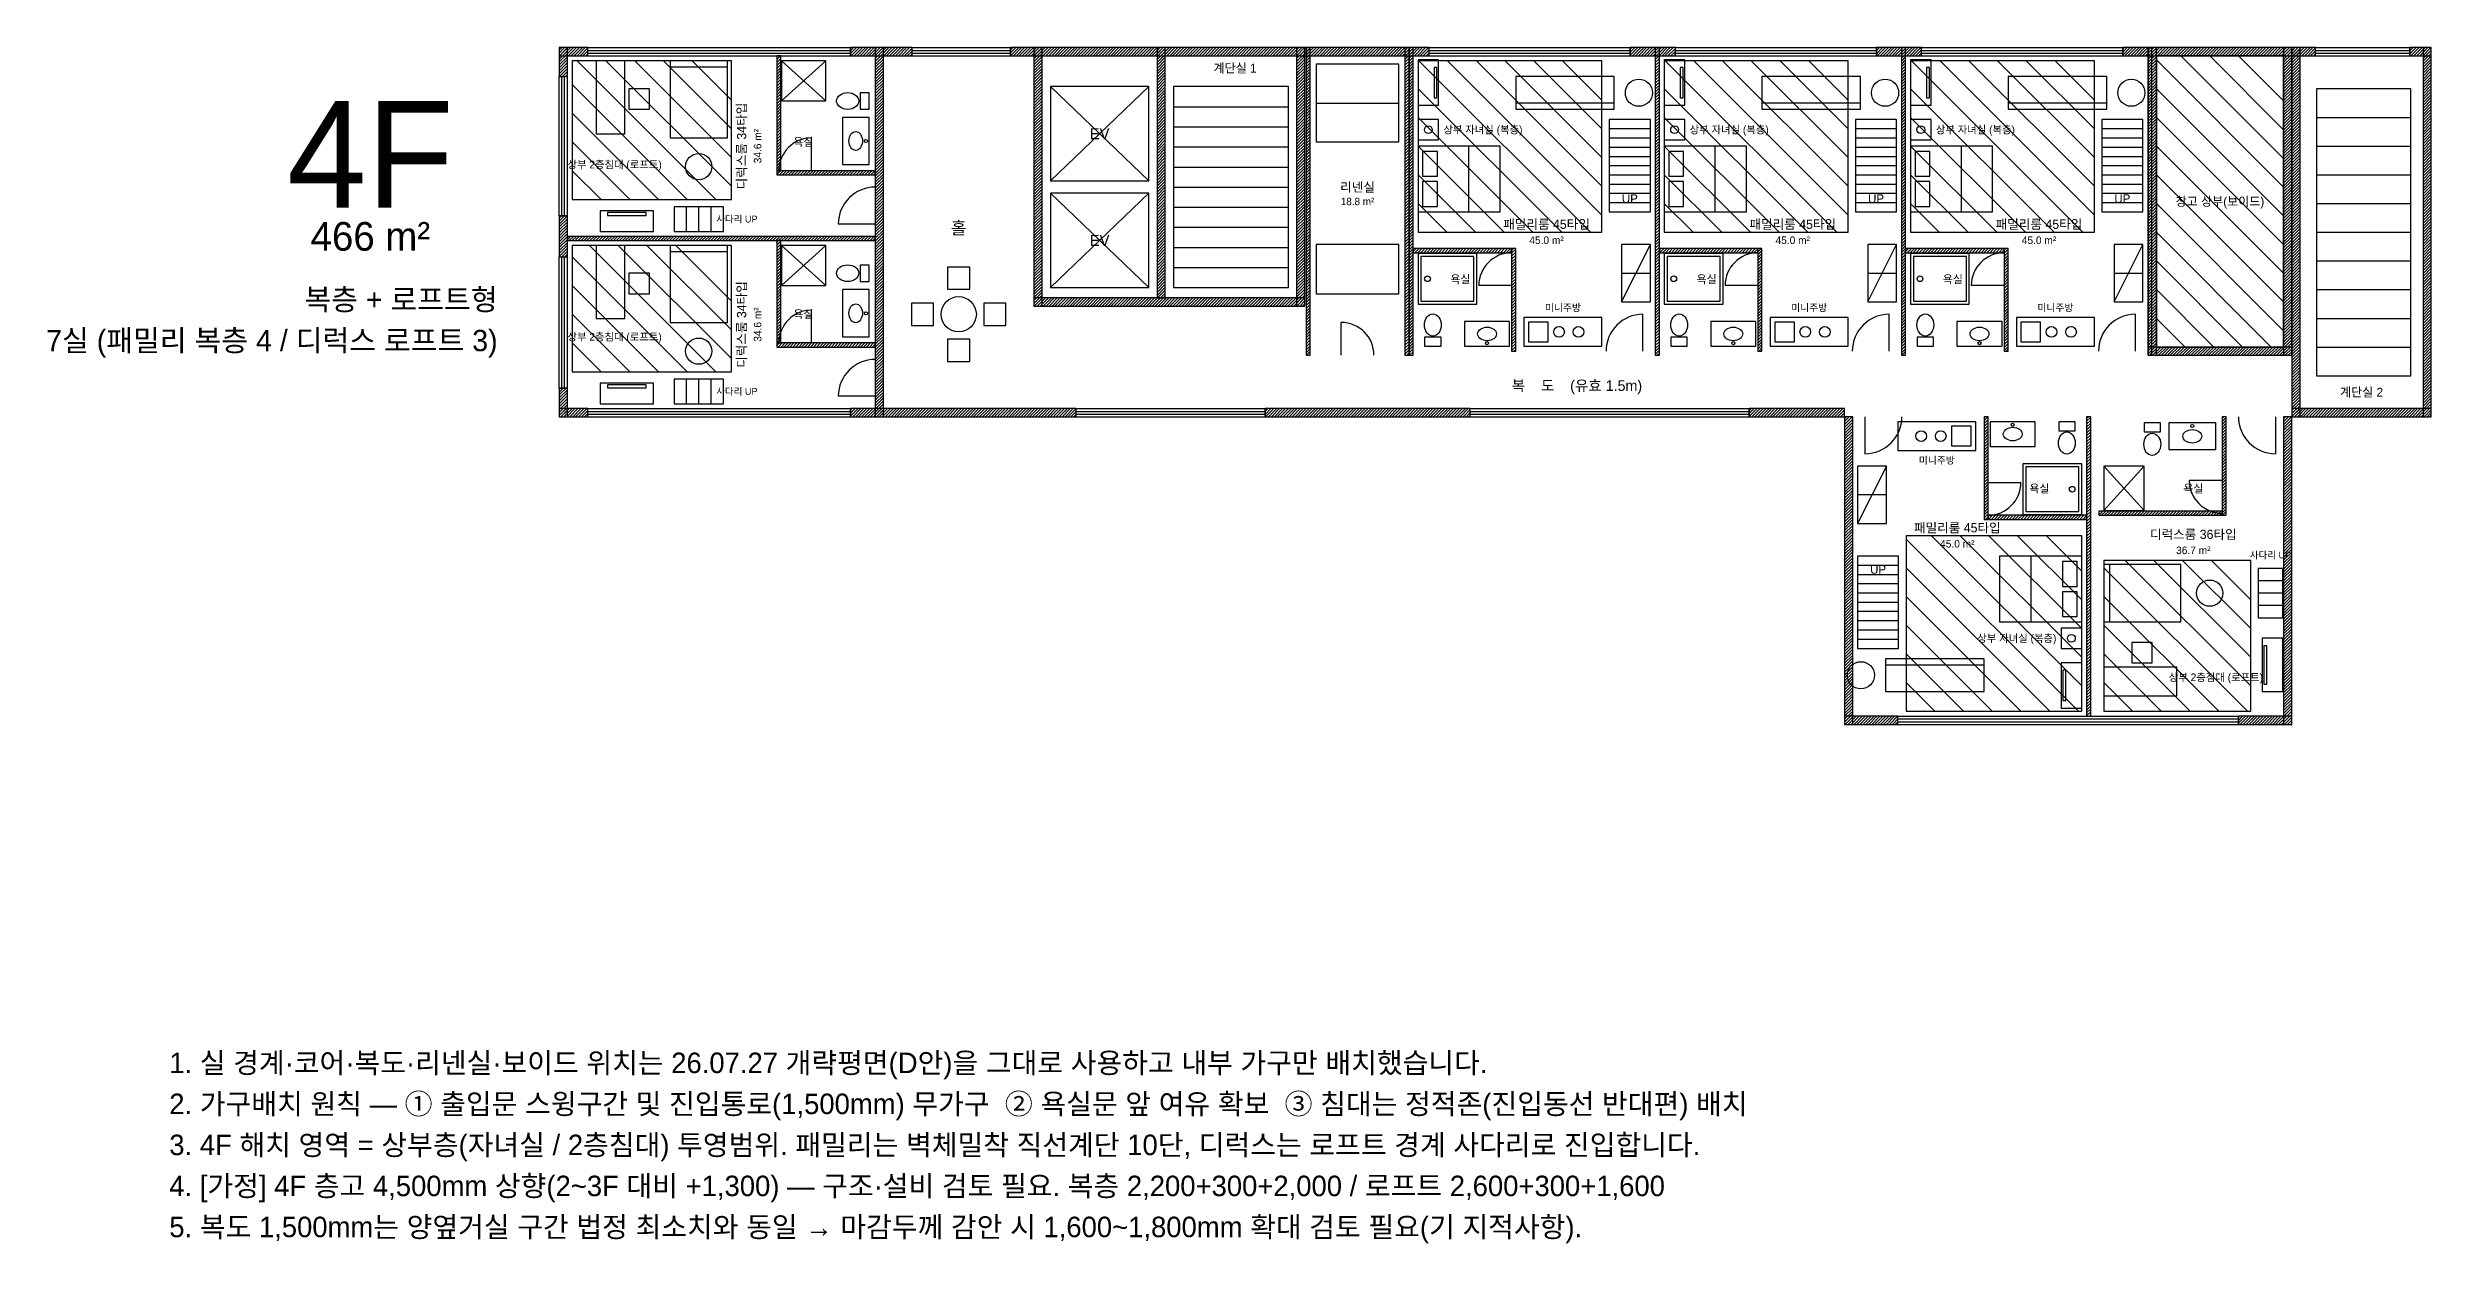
# Model space of a CAD drawing. Header units: millimetres. Extents: x -12464 to 45620, y -64650 to 22809.
# Drawn here: x -12464 to 45620, y -64650 to -35500 of the extents above; entities that cross this region are included whole.
import ezdxf
from ezdxf.enums import TextEntityAlignment as Align

# ---------------------------------------------------------------- set-up
doc = ezdxf.new("R2010")
doc.units = ezdxf.units.MM
for name, color, linetype in [('0CONC', 7, 'Continuous'), ('0OTB', 9, 'Continuous'), ('0TEXT', 7, 'Continuous'), ('0WIN', 4, 'Continuous'), ('DOOR', 2, 'Continuous'), ('FUR', 3, 'Continuous'), ('STAIR', 2, 'Continuous'), ('TOIL', 5, 'Continuous'), ('해치벽체', 8, 'Continuous')]:
    doc.layers.add(name, color=color, linetype=linetype)
doc.styles.add('KOR', font='Pretendard-Regular.ttf')

msp = doc.modelspace()

# ---------------------------------------------------------------- hatches: boundary and pattern name
at = {"layer": '해치벽체'}
h = msp.add_hatch(dxfattribs=at)
h.set_pattern_fill('ANSI31', color=8, scale=16)
h.paths.add_polyline_path([(0, -35700), (700, -35700), (700, -35500), (0, -35500)])
h = msp.add_hatch(dxfattribs=at)
h.set_pattern_fill('ANSI31', color=8, scale=16)
h.paths.add_polyline_path([(0, -36200), (200, -36200), (200, -35500), (0, -35500)])
h = msp.add_hatch(dxfattribs=at)
h.set_pattern_fill('ANSI31', color=8, scale=16)
h.paths.add_polyline_path([(5301, -38500), (5401, -38500), (5401, -35700), (5301, -35700)])
h = msp.add_hatch(dxfattribs=at)
h.set_pattern_fill('ANSI31', color=8, scale=16)
h.paths.add_polyline_path([(7100, -35700), (8600, -35700), (8600, -35500), (7100, -35500)])
h = msp.add_hatch(dxfattribs=at)
h.set_pattern_fill('ANSI31', color=8, scale=16)
h.paths.add_polyline_path([(7701, -44500), (7901, -44500), (7901, -35500), (7701, -35500)])
h = msp.add_hatch(dxfattribs=at)
h.set_pattern_fill('ANSI31', color=8, scale=16)
h.paths.add_polyline_path([(11000, -35700), (21200, -35700), (21200, -35500), (11000, -35500)])
h = msp.add_hatch(dxfattribs=at)
h.set_pattern_fill('ANSI31', color=8, scale=16)
h.paths.add_polyline_path([(11570, -41800), (11770, -41800), (11770, -35500), (11570, -35500)])
h = msp.add_hatch(dxfattribs=at)
h.set_pattern_fill('ANSI31', color=8, scale=16)
h.paths.add_polyline_path([(14570, -41600), (14770, -41600), (14770, -35500), (14570, -35500)])
h = msp.add_hatch(dxfattribs=at)
h.set_pattern_fill('ANSI31', color=8, scale=16)
h.paths.add_polyline_path([(17970, -41800), (18170, -41800), (18170, -35500), (17970, -35500)])
h = msp.add_hatch(dxfattribs=at)
h.set_pattern_fill('ANSI31', color=8, scale=16)
h.paths.add_polyline_path([(18200, -43000), (18300, -43000), (18300, -35500), (18200, -35500)])
h = msp.add_hatch(dxfattribs=at)
h.set_pattern_fill('ANSI31', color=8, scale=16)
h.paths.add_polyline_path([(20610, -43000), (20710, -43000), (20710, -35500), (20610, -35500)])
h = msp.add_hatch(dxfattribs=at)
h.set_pattern_fill('ANSI31', color=8, scale=16)
h.paths.add_polyline_path([(20710, -43000), (20810, -43000), (20810, -35500), (20710, -35500)])
h = msp.add_hatch(dxfattribs=at)
h.set_pattern_fill('ANSI31', color=8, scale=16)
h.paths.add_polyline_path([(26100, -35700), (27200, -35700), (27200, -35500), (26100, -35500)])
h = msp.add_hatch(dxfattribs=at)
h.set_pattern_fill('ANSI31', color=8, scale=16)
h.paths.add_polyline_path([(26710, -43000), (26810, -43000), (26810, -35500), (26710, -35500)])
h = msp.add_hatch(dxfattribs=at)
h.set_pattern_fill('ANSI31', color=8, scale=16)
h.paths.add_polyline_path([(32100, -35700), (33200, -35700), (33200, -35500), (32100, -35500)])
h = msp.add_hatch(dxfattribs=at)
h.set_pattern_fill('ANSI31', color=8, scale=16)
h.paths.add_polyline_path([(32710, -43000), (32810, -43000), (32810, -35500), (32710, -35500)])
h = msp.add_hatch(dxfattribs=at)
h.set_pattern_fill('ANSI31', color=8, scale=16)
h.paths.add_polyline_path([(38100, -35700), (42800, -35700), (42800, -35500), (38100, -35500)])
h = msp.add_hatch(dxfattribs=at)
h.set_pattern_fill('ANSI31', color=8, scale=16)
h.paths.add_polyline_path([(38710, -43000), (38810, -43000), (38810, -35500), (38710, -35500)])
h = msp.add_hatch(dxfattribs=at)
h.set_pattern_fill('ANSI31', color=8, scale=16)
h.paths.add_polyline_path([(38720, -43000), (38920, -43000), (38920, -35500), (38720, -35500)])
h = msp.add_hatch(dxfattribs=at)
h.set_pattern_fill('ANSI31', color=8, scale=16)
h.paths.add_polyline_path([(42020, -43000), (42220, -43000), (42220, -35500), (42020, -35500)])
h = msp.add_hatch(dxfattribs=at)
h.set_pattern_fill('ANSI31', color=8, scale=16)
h.paths.add_polyline_path([(42220, -44500), (42420, -44500), (42420, -35500), (42220, -35500)])
h = msp.add_hatch(dxfattribs=at)
h.set_pattern_fill('ANSI31', color=8, scale=16)
h.paths.add_polyline_path([(45100, -35700), (45620, -35700), (45620, -35500), (45100, -35500)])
h = msp.add_hatch(dxfattribs=at)
h.set_pattern_fill('ANSI31', color=8, scale=16)
h.paths.add_polyline_path([(45420, -44500), (45620, -44500), (45620, -35500), (45420, -35500)])
h = msp.add_hatch(dxfattribs=at)
h.set_pattern_fill('ANSI31', color=8, scale=16)
h.paths.add_polyline_path([(5301, -38600), (7701, -38600), (7701, -38500), (5301, -38500)])
h = msp.add_hatch(dxfattribs=at)
h.set_pattern_fill('ANSI31', color=8, scale=16)
h.paths.add_polyline_path([(0, -40600), (200, -40600), (200, -39600), (0, -39600)])
h = msp.add_hatch(dxfattribs=at)
h.set_pattern_fill('ANSI31', color=8, scale=16)
h.paths.add_polyline_path([(200, -40200), (7701, -40200), (7701, -40100), (200, -40100)])
h = msp.add_hatch(dxfattribs=at)
h.set_pattern_fill('ANSI31', color=8, scale=16)
h.paths.add_polyline_path([(5301, -42700), (5401, -42700), (5401, -40200), (5301, -40200)])
h = msp.add_hatch(dxfattribs=at)
h.set_pattern_fill('ANSI31', color=8, scale=16)
h.paths.add_polyline_path([(20810, -40500), (23210, -40500), (23210, -40400), (20810, -40400)])
h = msp.add_hatch(dxfattribs=at)
h.set_pattern_fill('ANSI31', color=8, scale=16)
h.paths.add_polyline_path([(23210, -42900), (23310, -42900), (23310, -40400), (23210, -40400)])
h = msp.add_hatch(dxfattribs=at)
h.set_pattern_fill('ANSI31', color=8, scale=16)
h.paths.add_polyline_path([(26810, -40500), (29210, -40500), (29210, -40400), (26810, -40400)])
h = msp.add_hatch(dxfattribs=at)
h.set_pattern_fill('ANSI31', color=8, scale=16)
h.paths.add_polyline_path([(29210, -42900), (29310, -42900), (29310, -40400), (29210, -40400)])
h = msp.add_hatch(dxfattribs=at)
h.set_pattern_fill('ANSI31', color=8, scale=16)
h.paths.add_polyline_path([(32810, -40500), (35210, -40500), (35210, -40400), (32810, -40400)])
h = msp.add_hatch(dxfattribs=at)
h.set_pattern_fill('ANSI31', color=8, scale=16)
h.paths.add_polyline_path([(35210, -42900), (35310, -42900), (35310, -40400), (35210, -40400)])
h = msp.add_hatch(dxfattribs=at)
h.set_pattern_fill('ANSI31', color=8, scale=16)
h.paths.add_polyline_path([(11570, -41800), (18170, -41800), (18170, -41600), (11570, -41600)])
h = msp.add_hatch(dxfattribs=at)
h.set_pattern_fill('ANSI31', color=8, scale=16)
h.paths.add_polyline_path([(5301, -42800), (7701, -42800), (7701, -42700), (5301, -42700)])
h = msp.add_hatch(dxfattribs=at)
h.set_pattern_fill('ANSI31', color=8, scale=16)
h.paths.add_polyline_path([(38720, -43000), (42220, -43000), (42220, -42800), (38720, -42800)])
h = msp.add_hatch(dxfattribs=at)
h.set_pattern_fill('ANSI31', color=8, scale=16)
h.paths.add_polyline_path([(0, -44500), (200, -44500), (200, -43800), (0, -43800)])
h = msp.add_hatch(dxfattribs=at)
h.set_pattern_fill('ANSI31', color=8, scale=16)
h.paths.add_polyline_path([(0, -44500), (700, -44500), (700, -44300), (0, -44300)])
h = msp.add_hatch(dxfattribs=at)
h.set_pattern_fill('ANSI31', color=8, scale=16)
h.paths.add_polyline_path([(7100, -44500), (12600, -44500), (12600, -44300), (7100, -44300)])
h = msp.add_hatch(dxfattribs=at)
h.set_pattern_fill('ANSI31', color=8, scale=16)
h.paths.add_polyline_path([(17200, -44500), (22200, -44500), (22200, -44300), (17200, -44300)])
h = msp.add_hatch(dxfattribs=at)
h.set_pattern_fill('ANSI31', color=8, scale=16)
h.paths.add_polyline_path([(29000, -44500), (31320, -44500), (31320, -44300), (29000, -44300)])
h = msp.add_hatch(dxfattribs=at)
h.set_pattern_fill('ANSI31', color=8, scale=16)
h.paths.add_polyline_path([(31320, -52000), (31520, -52000), (31520, -44500), (31320, -44500)])
h = msp.add_hatch(dxfattribs=at)
h.set_pattern_fill('ANSI31', color=8, scale=16)
h.paths.add_polyline_path([(34720, -47000), (34820, -47000), (34820, -44500), (34720, -44500)])
h = msp.add_hatch(dxfattribs=at)
h.set_pattern_fill('ANSI31', color=8, scale=16)
h.paths.add_polyline_path([(37220, -51800), (37320, -51800), (37320, -44500), (37220, -44500)])
h = msp.add_hatch(dxfattribs=at)
h.set_pattern_fill('ANSI31', color=8, scale=16)
h.paths.add_polyline_path([(40520, -46900), (40620, -46900), (40620, -44500), (40520, -44500)])
h = msp.add_hatch(dxfattribs=at)
h.set_pattern_fill('ANSI31', color=8, scale=16)
h.paths.add_polyline_path([(42020, -52000), (42220, -52000), (42220, -44500), (42020, -44500)])
h = msp.add_hatch(dxfattribs=at)
h.set_pattern_fill('ANSI31', color=8, scale=16)
h.paths.add_polyline_path([(42220, -44500), (45620, -44500), (45620, -44300), (42220, -44300)])
h = msp.add_hatch(dxfattribs=at)
h.set_pattern_fill('ANSI31', color=8, scale=16)
h.paths.add_polyline_path([(34820, -47000), (37220, -47000), (37220, -46900), (34820, -46900)])
h = msp.add_hatch(dxfattribs=at)
h.set_pattern_fill('ANSI31', color=8, scale=16)
h.paths.add_polyline_path([(37520, -46900), (40520, -46900), (40520, -46800), (37520, -46800)])
h = msp.add_hatch(dxfattribs=at)
h.set_pattern_fill('ANSI31', color=8, scale=16)
h.paths.add_polyline_path([(31320, -52000), (32620, -52000), (32620, -51800), (31320, -51800)])
h = msp.add_hatch(dxfattribs=at)
h.set_pattern_fill('ANSI31', color=8, scale=16)
h.paths.add_polyline_path([(40920, -52000), (42220, -52000), (42220, -51800), (40920, -51800)])

# ---------------------------------------------------------------- linework, layer by layer
at = {"layer": '0CONC'}
for points in [[(0, -35700), (700, -35700), (700, -35500), (0, -35500)], [(0, -36200), (200, -36200), (200, -35500), (0, -35500)], [(5301, -38500), (5401, -38500), (5401, -35700), (5301, -35700)], [(7100, -35700), (8600, -35700), (8600, -35500), (7100, -35500)], [(7701, -44500), (7901, -44500), (7901, -35500), (7701, -35500)], [(11000, -35700), (21200, -35700), (21200, -35500), (11000, -35500)], [(11570, -41800), (11770, -41800), (11770, -35500), (11570, -35500)], [(14570, -41600), (14770, -41600), (14770, -35500), (14570, -35500)], [(17970, -41800), (18170, -41800), (18170, -35500), (17970, -35500)], [(18200, -43000), (18300, -43000), (18300, -35500), (18200, -35500)], [(20610, -43000), (20710, -43000), (20710, -35500), (20610, -35500)], [(20710, -43000), (20810, -43000), (20810, -35500), (20710, -35500)], [(26100, -35700), (27200, -35700), (27200, -35500), (26100, -35500)], [(26710, -43000), (26810, -43000), (26810, -35500), (26710, -35500)], [(32100, -35700), (33200, -35700), (33200, -35500), (32100, -35500)], [(32710, -43000), (32810, -43000), (32810, -35500), (32710, -35500)], [(38100, -35700), (42800, -35700), (42800, -35500), (38100, -35500)], [(38710, -43000), (38810, -43000), (38810, -35500), (38710, -35500)], [(38720, -43000), (38920, -43000), (38920, -35500), (38720, -35500)], [(42020, -43000), (42220, -43000), (42220, -35500), (42020, -35500)], [(42220, -44500), (42420, -44500), (42420, -35500), (42220, -35500)], [(45100, -35700), (45620, -35700), (45620, -35500), (45100, -35500)], [(45420, -44500), (45620, -44500), (45620, -35500), (45420, -35500)], [(5301, -38600), (7701, -38600), (7701, -38500), (5301, -38500)], [(0, -40600), (200, -40600), (200, -39600), (0, -39600)], [(200, -40200), (7701, -40200), (7701, -40100), (200, -40100)], [(5301, -42700), (5401, -42700), (5401, -40200), (5301, -40200)], [(20810, -40500), (23210, -40500), (23210, -40400), (20810, -40400)], [(23210, -42900), (23310, -42900), (23310, -40400), (23210, -40400)], [(26810, -40500), (29210, -40500), (29210, -40400), (26810, -40400)], [(29210, -42900), (29310, -42900), (29310, -40400), (29210, -40400)], [(32810, -40500), (35210, -40500), (35210, -40400), (32810, -40400)], [(35210, -42900), (35310, -42900), (35310, -40400), (35210, -40400)], [(11570, -41800), (18170, -41800), (18170, -41600), (11570, -41600)], [(5301, -42800), (7701, -42800), (7701, -42700), (5301, -42700)], [(38720, -43000), (42220, -43000), (42220, -42800), (38720, -42800)], [(0, -44500), (200, -44500), (200, -43800), (0, -43800)], [(0, -44500), (700, -44500), (700, -44300), (0, -44300)], [(7100, -44500), (12600, -44500), (12600, -44300), (7100, -44300)], [(17200, -44500), (22200, -44500), (22200, -44300), (17200, -44300)], [(29000, -44500), (31320, -44500), (31320, -44300), (29000, -44300)], [(31320, -52000), (31520, -52000), (31520, -44500), (31320, -44500)], [(34720, -47000), (34820, -47000), (34820, -44500), (34720, -44500)], [(37220, -51800), (37320, -51800), (37320, -44500), (37220, -44500)], [(40520, -46900), (40620, -46900), (40620, -44500), (40520, -44500)], [(42020, -52000), (42220, -52000), (42220, -44500), (42020, -44500)], [(42220, -44500), (45620, -44500), (45620, -44300), (42220, -44300)], [(34820, -47000), (37220, -47000), (37220, -46900), (34820, -46900)], [(37520, -46900), (40520, -46900), (40520, -46800), (37520, -46800)], [(31320, -52000), (32620, -52000), (32620, -51800), (31320, -51800)], [(40920, -52000), (42220, -52000), (42220, -51800), (40920, -51800)]]:
    msp.add_lwpolyline(points, close=True, dxfattribs=at)
at = {"layer": '0OTB'}
for p, q in [((3820, -39200), (440, -35820)), ((4201, -38881), (1140, -35820)), ((4201, -38181), (1840, -35820)), ((4201, -37481), (2540, -35820)), ((4201, -36781), (3240, -35820)), ((25130, -40000), (20950, -35820)), ((25410, -39580), (21650, -35820)), ((25410, -38880), (22350, -35820)), ((25410, -38180), (23050, -35820)), ((25410, -37480), (23750, -35820)), ((25410, -36780), (24450, -35820)), ((31130, -40000), (26950, -35820)), ((31410, -39580), (27650, -35820)), ((31410, -38880), (28350, -35820)), ((31410, -38180), (29050, -35820)), ((31410, -37480), (29750, -35820)), ((31410, -36780), (30450, -35820)), ((37130, -40000), (32950, -35820)), ((37410, -39580), (33650, -35820)), ((37410, -38880), (34350, -35820)), ((37410, -38180), (35050, -35820)), ((37410, -37480), (35750, -35820)), ((37410, -36780), (36450, -35820)), ((42020, -38900), (38920, -35800)), ((42020, -38200), (39520, -35700)), ((42020, -37500), (40220, -35700)), ((42020, -36800), (40920, -35700)), ((3120, -39200), (320, -36400)), ((24430, -40000), (20930, -36500)), ((30430, -40000), (26930, -36500)), ((36430, -40000), (32930, -36500)), ((42020, -39600), (38920, -36500)), ((2420, -39200), (320, -37100)), ((23730, -40000), (20930, -37200)), ((29730, -40000), (26930, -37200)), ((35730, -40000), (32930, -37200)), ((42020, -40300), (38920, -37200)), ((1720, -39200), (320, -37800)), ((23030, -40000), (20930, -37900)), ((29030, -40000), (26930, -37900)), ((35030, -40000), (32930, -37900)), ((42020, -41000), (38920, -37900)), ((1020, -39200), (320, -38500)), ((22330, -40000), (20930, -38600)), ((28330, -40000), (26930, -38600)), ((34330, -40000), (32930, -38600)), ((42020, -41700), (38920, -38600)), ((21630, -40000), (20930, -39300)), ((27630, -40000), (26930, -39300)), ((33630, -40000), (32930, -39300)), ((42020, -42400), (38920, -39300)), ((41720, -42800), (38920, -40000)), ((3120, -43400), (320, -40600)), ((3820, -43400), (740, -40320)), ((4201, -43081), (1440, -40320)), ((4201, -42381), (2140, -40320)), ((4201, -41681), (2840, -40320)), ((41020, -42800), (38920, -40700)), ((2420, -43400), (320, -41300)), ((40320, -42800), (38920, -41400)), ((1720, -43400), (320, -42000)), ((39620, -42800), (38920, -42100)), ((1020, -43400), (320, -42700)), ((37020, -51680), (32820, -47480)), ((37100, -51060), (33440, -47400)), ((37100, -50360), (34140, -47400)), ((37100, -49660), (34840, -47400)), ((37100, -48960), (35540, -47400)), ((37100, -48260), (36240, -47400)), ((36320, -51680), (32820, -48180)), ((41140, -51680), (37640, -48180)), ((41220, -51060), (38160, -48000)), ((41220, -50360), (38860, -48000)), ((41220, -49660), (39560, -48000)), ((41220, -48960), (40260, -48000)), ((35620, -51680), (32820, -48880)), ((40440, -51680), (37640, -48880)), ((34920, -51680), (32820, -49580)), ((39740, -51680), (37640, -49580)), ((34220, -51680), (32820, -50280)), ((39040, -51680), (37640, -50280)), ((33520, -51680), (32820, -50980)), ((38340, -51680), (37640, -50980))]:
    msp.add_line(p, q, dxfattribs=at)
for points in [[(320, -39200), (4201, -39200), (4201, -35820), (320, -35820)], [(20930, -40000), (25410, -40000), (25410, -35820), (20930, -35820)], [(26930, -40000), (31410, -40000), (31410, -35820), (26930, -35820)], [(32930, -40000), (37410, -40000), (37410, -35820), (32930, -35820)], [(38920, -42800), (42020, -42800), (42020, -35700), (38920, -35700)], [(320, -43400), (4201, -43400), (4201, -40320), (320, -40320)], [(32820, -51680), (37100, -51680), (37100, -47400), (32820, -47400)], [(37640, -51680), (41220, -51680), (41220, -48000), (37640, -48000)]]:
    msp.add_lwpolyline(points, close=True, dxfattribs=at)
at = {"layer": '0WIN'}
for p, q in [((700, -35500), (7100, -35500)), ((700, -35700), (700, -35500)), ((700, -35566.7), (7100, -35566.7)), ((700, -35633.3), (7100, -35633.3)), ((700, -35700), (7100, -35700)), ((7100, -35700), (7100, -35500)), ((8600, -35500), (11000, -35500)), ((8600, -35700), (8600, -35500)), ((8600, -35566.7), (11000, -35566.7)), ((8600, -35633.3), (11000, -35633.3)), ((8600, -35700), (11000, -35700)), ((11000, -35700), (11000, -35500)), ((21200, -35500), (26100, -35500)), ((21200, -35700), (21200, -35500)), ((21200, -35566.7), (26100, -35566.7)), ((21200, -35633.3), (26100, -35633.3)), ((21200, -35700), (26100, -35700)), ((26100, -35700), (26100, -35500)), ((27200, -35500), (32100, -35500)), ((27200, -35700), (27200, -35500)), ((27200, -35566.7), (32100, -35566.7)), ((27200, -35633.3), (32100, -35633.3)), ((27200, -35700), (32100, -35700)), ((32100, -35700), (32100, -35500)), ((33200, -35500), (38100, -35500)), ((33200, -35700), (33200, -35500)), ((33200, -35566.7), (38100, -35566.7)), ((33200, -35633.3), (38100, -35633.3)), ((33200, -35700), (38100, -35700)), ((38100, -35700), (38100, -35500)), ((42800, -35500), (45100, -35500)), ((42800, -35700), (42800, -35500)), ((42800, -35566.7), (45100, -35566.7)), ((42800, -35633.3), (45100, -35633.3)), ((42800, -35700), (45100, -35700)), ((45100, -35700), (45100, -35500)), ((0, -39600), (0, -36200)), ((0, -36200), (200, -36200)), ((66.7, -39600), (66.7, -36200)), ((133.3, -39600), (133.3, -36200)), ((200, -39600), (200, -36200)), ((0, -39600), (200, -39600)), ((0, -43800), (0, -40600)), ((0, -40600), (200, -40600)), ((66.7, -43800), (66.7, -40600)), ((133.3, -43800), (133.3, -40600)), ((200, -43800), (200, -40600)), ((0, -43800), (200, -43800)), ((700, -44300), (7100, -44300)), ((700, -44500), (700, -44300)), ((700, -44366.7), (7100, -44366.7)), ((700, -44433.3), (7100, -44433.3)), ((700, -44500), (7100, -44500)), ((7100, -44500), (7100, -44300)), ((12600, -44300), (17200, -44300)), ((12600, -44500), (12600, -44300)), ((12600, -44366.7), (17200, -44366.7)), ((12600, -44433.3), (17200, -44433.3)), ((12600, -44500), (17200, -44500)), ((17200, -44500), (17200, -44300)), ((22200, -44300), (29000, -44300)), ((22200, -44500), (22200, -44300)), ((22200, -44366.7), (29000, -44366.7)), ((22200, -44433.3), (29000, -44433.3)), ((22200, -44500), (29000, -44500)), ((29000, -44500), (29000, -44300)), ((32620, -51800), (40920, -51800)), ((32620, -52000), (32620, -51800)), ((32620, -51866.7), (40920, -51866.7)), ((32620, -51933.3), (40920, -51933.3)), ((32620, -52000), (40920, -52000)), ((40920, -52000), (40920, -51800))]:
    msp.add_line(p, q, dxfattribs=at)
at = {"layer": 'DOOR'}
for p, q in [((6151, -38500), (6151, -37700)), ((7701, -39800), (6801, -39800)), ((23210, -41300), (22410, -41300)), ((29210, -41300), (28410, -41300)), ((35210, -41300), (34410, -41300)), ((6151, -42700), (6151, -41900)), ((19055, -43000), (19055, -42200)), ((26410, -42900), (26410, -42000)), ((32410, -42900), (32410, -42000)), ((38410, -42900), (38410, -42000)), ((7701, -44000), (6801, -44000)), ((31820, -44500), (31820, -45400)), ((41820, -44500), (41820, -45400)), ((34820, -46100), (35620, -46100)), ((40520, -46050), (39720, -46050))]:
    msp.add_line(p, q, dxfattribs=at)
for centre, radius, start, end in [((6151, -38500), 800, 90, 180), ((7701, -39800), 900, 90, 180), ((23210, -41300), 800, 90, 180), ((29210, -41300), 800, 90, 180), ((35210, -41300), 800, 90, 180), ((6151, -42700), 800, 90, 180), ((19055, -43000), 800, 0, 90), ((26410, -42900), 900, 90, 180), ((32410, -42900), 900, 90, 180), ((38410, -42900), 900, 90, 180), ((7701, -44000), 900, 90, 180), ((31820, -44500), 900, 270, 360), ((41820, -44500), 900, 180, 270), ((34820, -46100), 800, 270, 360), ((40520, -46050), 800, 180, 270)]:
    msp.add_arc(centre, radius, start, end, dxfattribs=at)
at = {"layer": 'FUR'}
for p, q in [((11970, -38750), (14370, -36450)), ((11970, -36450), (14370, -38750)), ((18450, -36850), (20460, -36850)), ((22170, -39500), (22170, -37900)), ((28170, -39500), (28170, -37900)), ((34170, -39500), (34170, -37900)), ((11970, -41350), (14370, -39050)), ((11970, -39050), (14370, -41350)), ((25890, -41700), (26590, -40300)), ((31890, -41700), (32590, -40300)), ((37890, -41700), (38590, -40300)), ((25890, -41000), (26590, -41000)), ((31890, -41000), (32590, -41000)), ((37890, -41000), (38590, -41000)), ((32340, -45700), (31640, -47100)), ((32340, -46400), (31640, -46400)), ((35860, -47900), (35860, -49500))]:
    msp.add_line(p, q, dxfattribs=at)
for points in [[(901, -37600), (1601, -37600), (1601, -35820), (901, -35820)], [(2701, -37700), (4101, -37700), (4101, -35820), (2701, -35820)], [(2701, -35970), (4101, -35970), (4101, -35820), (2701, -35820)], [(18450, -37800), (20460, -37800), (20460, -35900), (18450, -35900)], [(20930, -36900), (21430, -36900), (21430, -35800), (20930, -35800)], [(21320, -36720), (21390, -36720), (21390, -35980), (21320, -35980)], [(26930, -36900), (27430, -36900), (27430, -35800), (26930, -35800)], [(27320, -36720), (27390, -36720), (27390, -35980), (27320, -35980)], [(32930, -36900), (33430, -36900), (33430, -35800), (32930, -35800)], [(33320, -36720), (33390, -36720), (33390, -35980), (33320, -35980)], [(1701, -37000), (2201, -37000), (2201, -36500), (1701, -36500)], [(11970, -38750), (14370, -38750), (14370, -36450), (11970, -36450)], [(23310, -37000), (25710, -37000), (25710, -36200), (23310, -36200)], [(29310, -37000), (31710, -37000), (31710, -36200), (29310, -36200)], [(35310, -37000), (37710, -37000), (37710, -36200), (35310, -36200)], [(23310, -37000), (25710, -37000), (25710, -36850), (23310, -36850)], [(29310, -37000), (31710, -37000), (31710, -36850), (29310, -36850)], [(35310, -37000), (37710, -37000), (37710, -36850), (35310, -36850)], [(20930, -37750), (21430, -37750), (21430, -37250), (20930, -37250)], [(26930, -37750), (27430, -37750), (27430, -37250), (26930, -37250)], [(32930, -37750), (33430, -37750), (33430, -37250), (32930, -37250)], [(20930, -39500), (22930, -39500), (22930, -37900), (20930, -37900)], [(21040, -38635), (21400, -38635), (21400, -38030), (21040, -38030)], [(26930, -39500), (28930, -39500), (28930, -37900), (26930, -37900)], [(27040, -38635), (27400, -38635), (27400, -38030), (27040, -38030)], [(32930, -39500), (34930, -39500), (34930, -37900), (32930, -37900)], [(33040, -38635), (33400, -38635), (33400, -38030), (33040, -38030)], [(21040, -39370), (21400, -39370), (21400, -38765), (21040, -38765)], [(27040, -39370), (27400, -39370), (27400, -38765), (27040, -38765)], [(33040, -39370), (33400, -39370), (33400, -38765), (33040, -38765)], [(1001, -39980), (2301, -39980), (2301, -39480), (1001, -39480)], [(11970, -41350), (14370, -41350), (14370, -39050), (11970, -39050)], [(1181, -39590), (2121, -39590), (2121, -39520), (1181, -39520)], [(901, -42100), (1601, -42100), (1601, -40320), (901, -40320)], [(2701, -42200), (4101, -42200), (4101, -40320), (2701, -40320)], [(2701, -40470), (4101, -40470), (4101, -40320), (2701, -40320)], [(18450, -41500), (20460, -41500), (20460, -40300), (18450, -40300)], [(25890, -41700), (26590, -41700), (26590, -40300), (25890, -40300)], [(31890, -41700), (32590, -41700), (32590, -40300), (31890, -40300)], [(37890, -41700), (38590, -41700), (38590, -40300), (37890, -40300)], [(1701, -41500), (2201, -41500), (2201, -41000), (1701, -41000)], [(9465.5, -41390), (10005.5, -41390), (10005.5, -40850), (9465.5, -40850)], [(8585.5, -42270), (9125.5, -42270), (9125.5, -41730), (8585.5, -41730)], [(10345.5, -42270), (10885.5, -42270), (10885.5, -41730), (10345.5, -41730)], [(23510, -42780), (25410, -42780), (25410, -42080), (23510, -42080)], [(29510, -42780), (31410, -42780), (31410, -42080), (29510, -42080)], [(35510, -42780), (37410, -42780), (37410, -42080), (35510, -42080)], [(9465.5, -43150), (10005.5, -43150), (10005.5, -42610), (9465.5, -42610)], [(1001, -44180), (2301, -44180), (2301, -43680), (1001, -43680)], [(1181, -43790), (2121, -43790), (2121, -43720), (1181, -43720)], [(32620, -45320), (34520, -45320), (34520, -44620), (32620, -44620)], [(31640, -47100), (32340, -47100), (32340, -45700), (31640, -45700)], [(35100, -49500), (37100, -49500), (37100, -47900), (35100, -47900)], [(36630, -48635), (36990, -48635), (36990, -48030), (36630, -48030)], [(37640, -49500), (39520, -49500), (39520, -48100), (37640, -48100)], [(37640, -49500), (37790, -49500), (37790, -48100), (37640, -48100)], [(36630, -49370), (36990, -49370), (36990, -48765), (36630, -48765)], [(36600, -50150), (37100, -50150), (37100, -49650), (36600, -49650)], [(41500, -51200), (42000, -51200), (42000, -49900), (41500, -49900)], [(32320, -51200), (34720, -51200), (34720, -50400), (32320, -50400)], [(32320, -50550), (34720, -50550), (34720, -50400), (32320, -50400)], [(36600, -51600), (37100, -51600), (37100, -50500), (36600, -50500)], [(38320, -50500), (38820, -50500), (38820, -50000), (38320, -50000)], [(41540, -51020), (41610, -51020), (41610, -50080), (41540, -50080)], [(36640, -51420), (36710, -51420), (36710, -50680), (36640, -50680)], [(37640, -51300), (39420, -51300), (39420, -50600), (37640, -50600)]]:
    msp.add_lwpolyline(points, close=True, dxfattribs=at)
for centre, radius in [((26310, -36600), 330), ((32310, -36600), 330), ((38310, -36600), 330), ((21180, -37500), 95), ((27180, -37500), 95), ((33180, -37500), 95), ((3401, -38400), 320), ((9735.5, -42000), 430), ((24365, -42430), 130), ((24840, -42430), 130), ((30365, -42430), 130), ((30840, -42430), 130), ((36365, -42430), 130), ((36840, -42430), 130), ((3401, -42900), 320), ((33190, -44970), 130), ((33665, -44970), 130), ((40220, -48800), 320), ((36850, -49900), 95), ((31720, -50800), 330)]:
    msp.add_circle(centre, radius, dxfattribs=at)
at = {"layer": 'STAIR'}
for p, q in [((14970, -36940), (17770, -36940)), ((14970, -37430), (17770, -37430)), ((25590, -37475), (26590, -37475)), ((25590, -37700), (26590, -37700)), ((31590, -37475), (32590, -37475)), ((31590, -37700), (32590, -37700)), ((37590, -37475), (38590, -37475)), ((37590, -37700), (38590, -37700)), ((42820, -37200), (45120, -37200)), ((14970, -37920), (17770, -37920)), ((25590, -37925), (26590, -37925)), ((25590, -38150), (26590, -38150)), ((31590, -37925), (32590, -37925)), ((31590, -38150), (32590, -38150)), ((37590, -37925), (38590, -37925)), ((37590, -38150), (38590, -38150)), ((42820, -37900), (45120, -37900)), ((14970, -38410), (17770, -38410)), ((14970, -38900), (17770, -38900)), ((25590, -38375), (26590, -38375)), ((25590, -38600), (26590, -38600)), ((25590, -38825), (26590, -38825)), ((31590, -38375), (32590, -38375)), ((31590, -38600), (32590, -38600)), ((31590, -38825), (32590, -38825)), ((37590, -38375), (38590, -38375)), ((37590, -38600), (38590, -38600)), ((37590, -38825), (38590, -38825)), ((42820, -38600), (45120, -38600)), ((3101, -39980), (3101, -39380)), ((3401, -39980), (3401, -39380)), ((3701, -39980), (3701, -39380)), ((14970, -39390), (17770, -39390)), ((25590, -39050), (26590, -39050)), ((25590, -39275), (26590, -39275)), ((31590, -39050), (32590, -39050)), ((31590, -39275), (32590, -39275)), ((37590, -39050), (38590, -39050)), ((37590, -39275), (38590, -39275)), ((42820, -39300), (45120, -39300)), ((14970, -39880), (17770, -39880)), ((42820, -40000), (45120, -40000)), ((14970, -40370), (17770, -40370)), ((14970, -40860), (17770, -40860)), ((42820, -40700), (45120, -40700)), ((42820, -41400), (45120, -41400)), ((42820, -42100), (45120, -42100)), ((42820, -42800), (45120, -42800)), ((3101, -44180), (3101, -43580)), ((3401, -44180), (3401, -43580)), ((3701, -44180), (3701, -43580)), ((32640, -48125), (31640, -48125)), ((32640, -48350), (31640, -48350)), ((32640, -48575), (31640, -48575)), ((42000, -48500), (41400, -48500)), ((32640, -48800), (31640, -48800)), ((32640, -49025), (31640, -49025)), ((32640, -49250), (31640, -49250)), ((42000, -48800), (41400, -48800)), ((42000, -49100), (41400, -49100)), ((32640, -49475), (31640, -49475)), ((32640, -49700), (31640, -49700)), ((32640, -49925), (31640, -49925))]:
    msp.add_line(p, q, dxfattribs=at)
for points in [[(14970, -41350), (17770, -41350), (17770, -36450), (14970, -36450)], [(42820, -43500), (45120, -43500), (45120, -36500), (42820, -36500)], [(25590, -39500), (26590, -39500), (26590, -37250), (25590, -37250)], [(31590, -39500), (32590, -39500), (32590, -37250), (31590, -37250)], [(37590, -39500), (38590, -39500), (38590, -37250), (37590, -37250)], [(2801, -39980), (4001, -39980), (4001, -39380), (2801, -39380)], [(2801, -44180), (4001, -44180), (4001, -43580), (2801, -43580)], [(31640, -50150), (32640, -50150), (32640, -47900), (31640, -47900)], [(41400, -49400), (42000, -49400), (42000, -48200), (41400, -48200)]]:
    msp.add_lwpolyline(points, close=True, dxfattribs=at)
at = {"layer": 'TOIL'}
for p, q in [((6501, -36800), (5421, -35820)), ((5421, -36800), (6501, -35820)), ((6501, -41300), (5421, -40320)), ((5421, -41300), (6501, -40320)), ((38620, -45700), (37640, -46780)), ((38620, -46780), (37640, -45700))]:
    msp.add_line(p, q, dxfattribs=at)
for points in [[(5421, -36800), (6501, -36800), (6501, -35820), (5421, -35820)], [(7331, -37000), (7551, -37000), (7551, -36600), (7331, -36600)], [(6901, -38350), (7551, -38350), (7551, -37200), (6901, -37200)], [(5421, -41300), (6501, -41300), (6501, -40320), (5421, -40320)], [(20930, -41750), (22360, -41750), (22360, -40520), (20930, -40520)], [(21000, -41680), (22290, -41680), (22290, -40590), (21000, -40590)], [(26930, -41750), (28360, -41750), (28360, -40520), (26930, -40520)], [(27000, -41680), (28290, -41680), (28290, -40590), (27000, -40590)], [(32930, -41750), (34360, -41750), (34360, -40520), (32930, -40520)], [(33000, -41680), (34290, -41680), (34290, -40590), (33000, -40590)], [(7331, -41200), (7551, -41200), (7551, -40800), (7331, -40800)], [(6901, -42550), (7551, -42550), (7551, -41400), (6901, -41400)], [(22060, -42780), (23160, -42780), (23160, -42180), (22060, -42180)], [(23620, -42670), (24100, -42670), (24100, -42190), (23620, -42190)], [(28060, -42780), (29160, -42780), (29160, -42180), (28060, -42180)], [(29620, -42670), (30100, -42670), (30100, -42190), (29620, -42190)], [(34060, -42780), (35160, -42780), (35160, -42180), (34060, -42180)], [(35620, -42670), (36100, -42670), (36100, -42190), (35620, -42190)], [(21090, -42780), (21490, -42780), (21490, -42560), (21090, -42560)], [(27090, -42780), (27490, -42780), (27490, -42560), (27090, -42560)], [(33090, -42780), (33490, -42780), (33490, -42560), (33090, -42560)], [(34870, -45220), (35970, -45220), (35970, -44620), (34870, -44620)], [(36540, -44840), (36940, -44840), (36940, -44620), (36540, -44620)], [(38620, -44870), (39020, -44870), (39020, -44650), (38620, -44650)], [(39220, -45300), (40370, -45300), (40370, -44650), (39220, -44650)], [(33930, -45210), (34410, -45210), (34410, -44730), (33930, -44730)], [(35670, -46880), (37100, -46880), (37100, -45650), (35670, -45650)], [(35740, -46810), (37030, -46810), (37030, -45720), (35740, -45720)], [(37640, -46780), (38620, -46780), (38620, -45700), (37640, -45700)]]:
    msp.add_lwpolyline(points, close=True, dxfattribs=at)
for centre, radius in [((7476, -37775), 38), ((21160, -41135), 70), ((27160, -41135), 70), ((33160, -41135), 70), ((7476, -41975), 38), ((22610, -42705), 38), ((28610, -42705), 38), ((34610, -42705), 38), ((35420, -44695), 38), ((39795, -44725), 38), ((36870, -46265), 70)]:
    msp.add_circle(centre, radius, dxfattribs=at)
for centre, major_axis, ratio in [((7031, -36800), (270, 0), 0.7592593), ((7226, -37775), (0, 230), 0.7173913), ((7031, -41000), (270, 0), 0.7592593), ((7226, -41975), (0, 230), 0.7173913), ((21290, -42260), (0, 270), 0.7592593), ((22610, -42480), (230, 0), 0.7173913), ((27290, -42260), (0, 270), 0.7592593), ((28610, -42480), (230, 0), 0.7173913), ((33290, -42260), (0, 270), 0.7592593), ((34610, -42480), (230, 0), 0.7173913), ((35420, -44920), (230, 0), 0.7173913), ((36740, -45140), (0, 270), 0.7592593), ((38820, -45170), (0, 270), 0.7592593), ((39795, -44975), (230, 0), 0.7173913)]:
    msp.add_ellipse(centre, major_axis=major_axis, ratio=ratio, dxfattribs=at)

# ---------------------------------------------------------------- texts
at = {"layer": '0TEXT', "style": 'KOR'}
for s, height, p in [('계단실 1', 215, (16470, -36000)), ('4F', 2600, (-4600, -38100)), ('욕실', 195, (5951, -37800)), ('EV', 270, (13170, -37600)), ('리넨실', 225, (19455, -38900)), ('홀', 300, (9735.5, -39900)), ('EV', 270, (13170, -40200)), ('패밀리룸 45타입', 225, (24060, -39805)), ('패밀리룸 45타입', 225, (30060, -39805)), ('패밀리룸 45타입', 225, (36060, -39805)), ('욕실', 195, (21960, -41150)), ('욕실', 195, (27960, -41150)), ('욕실', 195, (33960, -41150)), ('욕실', 195, (5951, -42000)), ('계단실 2', 215, (43920, -43900)), ('욕실', 195, (36070, -46250)), ('욕실', 195, (39820, -46250)), ('패밀리룸 45타입', 225, (34070, -47205)), ('디럭스룸 36타입', 225, (39820, -47365))]:
    msp.add_text(s, height=height, dxfattribs=at).set_placement(p, align=Align.MIDDLE_CENTER)
for p in [(4446, -37900), (4446, -42250)]:
    msp.add_text('디럭스룸 34타입', height=225, rotation=90, dxfattribs=at).set_placement(p, align=Align.MIDDLE_CENTER)
at = {"layer": '0TEXT', "color": 9, "style": 'KOR'}
for p in [(4836, -37900), (4836, -42250)]:
    msp.add_text('34.6 m²', height=185, rotation=90, dxfattribs=at).set_placement(p, align=Align.MIDDLE_CENTER)
for s, height, p in [('상부 자녀실 (복층)', 185, (22510, -37500)), ('상부 자녀실 (복층)', 185, (28510, -37500)), ('상부 자녀실 (복층)', 185, (34510, -37500)), ('상부 2층침대 (로프트)', 185, (1351, -38350)), ('18.8 m²', 180, (19455, -39250)), ('UP', 210, (26090, -39180)), ('UP', 210, (32090, -39180)), ('UP', 210, (38090, -39180)), ('창고 상부(보이드)', 215, (40470, -39250)), ('466 m²', 700, (-4600, -40100)), ('사다리 UP', 165, (4331, -39680)), ('45.0 m²', 185, (24060, -40195)), ('45.0 m²', 185, (30060, -40195)), ('45.0 m²', 185, (36060, -40195)), ('미니주방', 170, (24460, -41840)), ('미니주방', 170, (30460, -41840)), ('미니주방', 170, (36460, -41840)), ('상부 2층침대 (로프트)', 185, (1351, -42550)), ('사다리 UP', 165, (4331, -43880)), ('복    도    (유효 1.5m)', 260, (24800, -43740)), ('미니주방', 170, (33570, -45560)), ('45.0 m²', 185, (34070, -47595)), ('UP', 210, (32140, -48220)), ('36.7 m²', 185, (39820, -47755)), ('사다리 UP', 165, (41700, -47870)), ('상부 자녀실 (복층)', 185, (35520, -49900)), ('상부 2층침대 (로프트)', 185, (40370, -50850))]:
    msp.add_text(s, height=height, dxfattribs=at).set_placement(p, align=Align.MIDDLE_CENTER)
at = {"layer": '0TEXT', "color": 8, "style": 'KOR'}
for s, p in [('복층 + 로프트형', (-1500, -41900)), ('7실 (패밀리 복층 4 / 디럭스 로프트 3)', (-1500, -42900))]:
    msp.add_text(s, height=520, dxfattribs=at).set_placement(p, align=Align.RIGHT)
for s, p in [('1. 실 경계·코어·복도·리넨실·보이드 위치는 26.07.27 개략평면(D안)을 그대로 사용하고 내부 가구만 배치했습니다.', (-9500, -60500)), ('2. 가구배치 원칙 — ① 출입문 스윙구간 및 진입통로(1,500mm) 무가구  ② 욕실문 앞 여유 확보  ③ 침대는 정적존(진입동선 반대편) 배치', (-9500, -61500)), ('3. 4F 해치 영역 = 상부층(자녀실 / 2층침대) 투영범위. 패밀리는 벽체밀착 직선계단 10단, 디럭스는 로프트 경계 사다리로 진입합니다.', (-9500, -62500)), ('4. [가정] 4F 층고 4,500mm 상향(2~3F 대비 +1,300) — 구조·설비 검토 필요. 복층 2,200+300+2,000 / 로프트 2,600+300+1,600', (-9500, -63500)), ('5. 복도 1,500mm는 양옆거실 구간 법정 최소치와 동일 → 마감두께 감안 시 1,600~1,800mm 확대 검토 필요(기 지적사항).', (-9500, -64500))]:
    msp.add_text(s, height=500, dxfattribs=at).set_placement(p)

doc.saveas('drawing.dxf')
